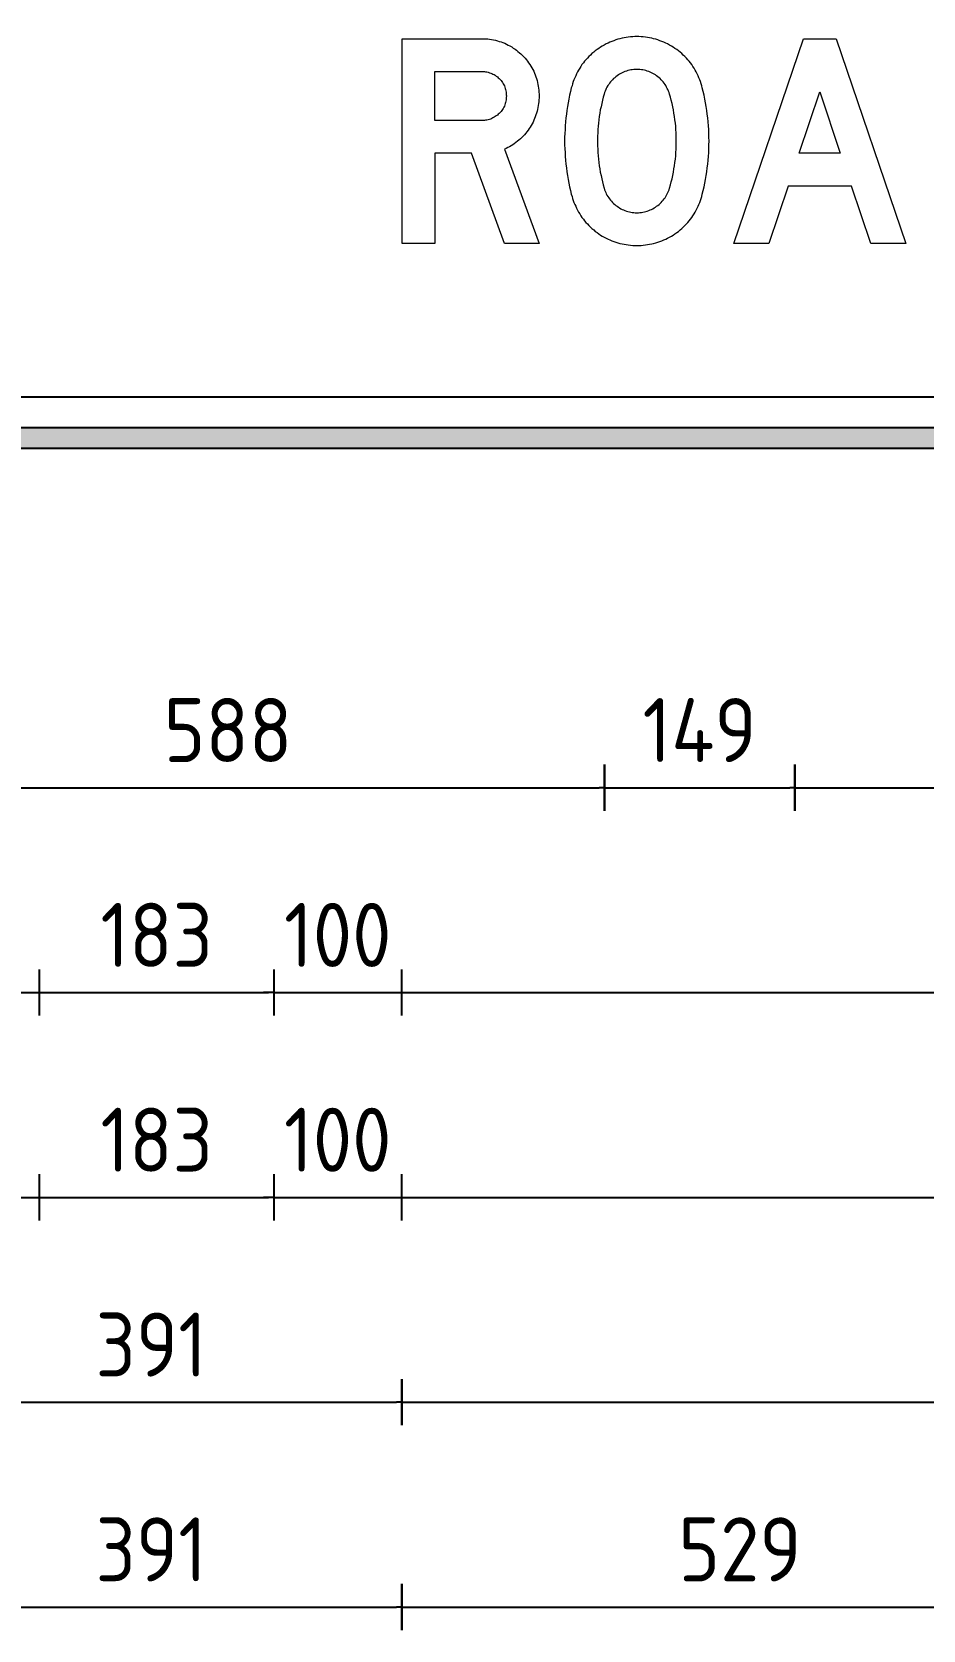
# Model space of a CAD drawing. Extents: x 0 to 420, y 0 to 297.
# Drawn here: x 151 to 185.8, y 119.1 to 181.5 of the extents above; entities that cross this region are included whole.
import ezdxf

# ---------------------------------------------------------------- set-up
doc = ezdxf.new("R2010")
doc.units = 0
doc.header["$LTSCALE"] = 0.3
doc.layers.get('0').update_dxf_attribs({"linetype": 'CONTINUOUS'})
doc.layers.get('DEFPOINTS').update_dxf_attribs({"linetype": 'CONTINUOUS'})
doc.layers.add('BLUE', color=162, linetype='CONTINUOUS')
doc.layers.add('T25', color=1, linetype='CONTINUOUS')
doc.styles.add('ISO', font='iso.shx')
doc.dimstyles.new('SIGNSDIM', dxfattribs={"dimtxt": 2.5, "dimasz": 0.2, "dimexe": 1.5, "dimexo": 2, "dimgap": 1, "dimtad": 1, "dimtoh": 1, "dimdec": 4, "dimlfac": 20, "dimrnd": 1, "dimdsep": 46, "dimtxsty": 'ISO', "dimblk": 'SGNDIM', "dimcen": 2.5, "dimse2": 1, "dimadec": 0, "dimazin": 0, "dimtfac": 1, "dimtdec": 4, "dimtix": 1, "dimtmove": 0, "dimatfit": 3, "dimldrblk": 'SGNDIM', "dimfxl": 1, "dimtolj": 1, "dimtzin": 0, "dimarcsym": 0})

# ---------------------------------------------------------------- blocks, each defined once
blk = doc.blocks.new('SGNDIM')
for p, q in [((0, 4.5), (0, -4.5)), ((0, 0), (-1, 0))]:
    blk.add_line(p, q)
blk = doc.blocks.new('*D40')
at = {"layer": 'DEFPOINTS', "color": 0, "transparency": 16777216}
for p in [(145.887, 176.239), (165.461, 176.239), (165.461, 119.977)]:
    blk.add_point(p, dxfattribs=at)
at = {"layer": 'T25', "color": 0, "lineweight": -2, "transparency": 16777216}
blk.add_line((146.087, 119.977), (165.261, 119.977), dxfattribs=at)
at = {"layer": 'T25', "color": 0, "lineweight": -2, "transparency": 16777216, "xscale": 0.2, "yscale": 0.2, "zscale": 0.2, "rotation": 180}
blk.add_blockref('SGNDIM', (145.887, 119.977), dxfattribs=at)
at = {"layer": 'T25', "color": 0, "lineweight": -2, "transparency": 16777216, "xscale": 0.2, "yscale": 0.2, "zscale": 0.2}
blk.add_blockref('SGNDIM', (165.461, 119.977), dxfattribs=at)
at = {"layer": 'T25', "color": 0, "transparency": 16777216, "insert": (155.674, 122.227), "char_height": 2.5, "attachment_point": 5, "style": 'ISO'}
blk.add_mtext('\\A1;391', dxfattribs=at)
blk = doc.blocks.new('*D46')
at = {"layer": 'DEFPOINTS', "color": 0, "transparency": 16777216}
for p in [(165.461, 165.227), (214.773, 165.227), (214.773, 127.977)]:
    blk.add_point(p, dxfattribs=at)
at = {"layer": 'T25', "color": 0, "lineweight": -2, "transparency": 16777216}
blk.add_line((165.661, 127.977), (214.573, 127.977), dxfattribs=at)
at = {"layer": 'T25', "color": 0, "lineweight": -2, "transparency": 16777216, "xscale": 0.2, "yscale": 0.2, "zscale": 0.2, "rotation": 180}
blk.add_blockref('SGNDIM', (165.461, 127.977), dxfattribs=at)
at = {"layer": 'T25', "color": 0, "lineweight": -2, "transparency": 16777216, "xscale": 0.2, "yscale": 0.2, "zscale": 0.2}
blk.add_blockref('SGNDIM', (214.773, 127.977), dxfattribs=at)
at = {"layer": 'T25', "color": 0, "transparency": 16777216, "insert": (190.117, 130.227), "char_height": 2.5, "attachment_point": 5, "style": 'ISO'}
blk.add_mtext('\\A1;986', dxfattribs=at)
blk = doc.blocks.new('*D51')
at = {"layer": 'DEFPOINTS', "color": 0, "transparency": 16777216}
for p in [(165.461, 165.227), (215.023, 165.227), (215.023, 135.977)]:
    blk.add_point(p, dxfattribs=at)
at = {"layer": 'T25', "color": 0, "lineweight": -2, "transparency": 16777216}
blk.add_line((165.661, 135.977), (214.823, 135.977), dxfattribs=at)
at = {"layer": 'T25', "color": 0, "lineweight": -2, "transparency": 16777216, "xscale": 0.2, "yscale": 0.2, "zscale": 0.2, "rotation": 180}
blk.add_blockref('SGNDIM', (165.461, 135.977), dxfattribs=at)
at = {"layer": 'T25', "color": 0, "lineweight": -2, "transparency": 16777216, "xscale": 0.2, "yscale": 0.2, "zscale": 0.2}
blk.add_blockref('SGNDIM', (215.023, 135.977), dxfattribs=at)
at = {"layer": 'T25', "color": 0, "transparency": 16777216, "insert": (190.242, 138.227), "char_height": 2.5, "attachment_point": 5, "style": 'ISO'}
blk.add_mtext('\\A1;991', dxfattribs=at)
blk = doc.blocks.new('*D52')
at = {"layer": 'DEFPOINTS', "color": 0, "transparency": 16777216}
for p in [(160.461, 162.736), (165.461, 162.736), (165.461, 135.977)]:
    blk.add_point(p, dxfattribs=at)
at = {"layer": 'T25', "color": 0, "lineweight": -2, "transparency": 16777216}
for p, q in [((160.261, 135.977), (160.061, 135.977)), ((160.461, 135.977), (165.461, 135.977)), ((165.661, 135.977), (165.861, 135.977))]:
    blk.add_line(p, q, dxfattribs=at)
at = {"layer": 'T25', "color": 0, "lineweight": -2, "transparency": 16777216, "xscale": 0.2, "yscale": 0.2, "zscale": 0.2}
blk.add_blockref('SGNDIM', (160.461, 135.977), dxfattribs=at)
at = {"layer": 'T25', "color": 0, "lineweight": -2, "transparency": 16777216, "xscale": 0.2, "yscale": 0.2, "zscale": 0.2, "rotation": 180}
blk.add_blockref('SGNDIM', (165.461, 135.977), dxfattribs=at)
at = {"layer": 'T25', "color": 0, "transparency": 16777216, "insert": (162.961, 138.227), "char_height": 2.5, "attachment_point": 5, "style": 'ISO'}
blk.add_mtext('\\A1;100', dxfattribs=at)
blk = doc.blocks.new('*D53')
at = {"layer": 'DEFPOINTS', "color": 0, "transparency": 16777216}
for p in [(151.311, 165.227), (160.461, 165.227), (160.461, 135.977)]:
    blk.add_point(p, dxfattribs=at)
at = {"layer": 'T25', "color": 0, "lineweight": -2, "transparency": 16777216}
blk.add_line((151.511, 135.977), (160.261, 135.977), dxfattribs=at)
at = {"layer": 'T25', "color": 0, "lineweight": -2, "transparency": 16777216, "xscale": 0.2, "yscale": 0.2, "zscale": 0.2, "rotation": 180}
blk.add_blockref('SGNDIM', (151.311, 135.977), dxfattribs=at)
at = {"layer": 'T25', "color": 0, "lineweight": -2, "transparency": 16777216, "xscale": 0.2, "yscale": 0.2, "zscale": 0.2}
blk.add_blockref('SGNDIM', (160.461, 135.977), dxfattribs=at)
at = {"layer": 'T25', "color": 0, "transparency": 16777216, "insert": (155.886, 138.227), "char_height": 2.5, "attachment_point": 5, "style": 'ISO'}
blk.add_mtext('\\A1;183', dxfattribs=at)
blk = doc.blocks.new('*D58')
at = {"layer": 'DEFPOINTS', "color": 0, "transparency": 16777216}
for p in [(165.461, 165.227), (219.297, 165.227), (219.297, 143.977)]:
    blk.add_point(p, dxfattribs=at)
at = {"layer": 'T25', "color": 0, "lineweight": -2, "transparency": 16777216}
blk.add_line((165.661, 143.977), (219.097, 143.977), dxfattribs=at)
at = {"layer": 'T25', "color": 0, "lineweight": -2, "transparency": 16777216, "xscale": 0.2, "yscale": 0.2, "zscale": 0.2, "rotation": 180}
blk.add_blockref('SGNDIM', (165.461, 143.977), dxfattribs=at)
at = {"layer": 'T25', "color": 0, "lineweight": -2, "transparency": 16777216, "xscale": 0.2, "yscale": 0.2, "zscale": 0.2}
blk.add_blockref('SGNDIM', (219.297, 143.977), dxfattribs=at)
at = {"layer": 'T25', "color": 0, "transparency": 16777216, "insert": (192.379, 146.227), "char_height": 2.5, "attachment_point": 5, "style": 'ISO'}
blk.add_mtext('\\A1;1077', dxfattribs=at)
blk = doc.blocks.new('*D59')
at = {"layer": 'DEFPOINTS', "color": 0, "transparency": 16777216}
for p in [(160.461, 163.379), (165.461, 163.379), (165.461, 143.977)]:
    blk.add_point(p, dxfattribs=at)
at = {"layer": 'T25', "color": 0, "lineweight": -2, "transparency": 16777216}
for p, q in [((160.261, 143.977), (160.061, 143.977)), ((160.461, 143.977), (165.461, 143.977)), ((165.661, 143.977), (165.861, 143.977))]:
    blk.add_line(p, q, dxfattribs=at)
at = {"layer": 'T25', "color": 0, "lineweight": -2, "transparency": 16777216, "xscale": 0.2, "yscale": 0.2, "zscale": 0.2}
blk.add_blockref('SGNDIM', (160.461, 143.977), dxfattribs=at)
at = {"layer": 'T25', "color": 0, "lineweight": -2, "transparency": 16777216, "xscale": 0.2, "yscale": 0.2, "zscale": 0.2, "rotation": 180}
blk.add_blockref('SGNDIM', (165.461, 143.977), dxfattribs=at)
at = {"layer": 'T25', "color": 0, "transparency": 16777216, "insert": (162.961, 146.227), "char_height": 2.5, "attachment_point": 5, "style": 'ISO'}
blk.add_mtext('\\A1;100', dxfattribs=at)
blk = doc.blocks.new('*D60')
at = {"layer": 'DEFPOINTS', "color": 0, "transparency": 16777216}
for p in [(151.311, 165.227), (160.461, 165.227), (160.461, 143.977)]:
    blk.add_point(p, dxfattribs=at)
at = {"layer": 'T25', "color": 0, "lineweight": -2, "transparency": 16777216}
blk.add_line((151.511, 143.977), (160.261, 143.977), dxfattribs=at)
at = {"layer": 'T25', "color": 0, "lineweight": -2, "transparency": 16777216, "xscale": 0.2, "yscale": 0.2, "zscale": 0.2, "rotation": 180}
blk.add_blockref('SGNDIM', (151.311, 143.977), dxfattribs=at)
at = {"layer": 'T25', "color": 0, "lineweight": -2, "transparency": 16777216, "xscale": 0.2, "yscale": 0.2, "zscale": 0.2}
blk.add_blockref('SGNDIM', (160.461, 143.977), dxfattribs=at)
at = {"layer": 'T25', "color": 0, "transparency": 16777216, "insert": (155.886, 146.227), "char_height": 2.5, "attachment_point": 5, "style": 'ISO'}
blk.add_mtext('\\A1;183', dxfattribs=at)
blk = doc.blocks.new('*D63')
at = {"layer": 'DEFPOINTS', "color": 0, "transparency": 16777216}
for p in [(180.828, 159.168), (239.835, 159.168), (239.835, 151.977)]:
    blk.add_point(p, dxfattribs=at)
at = {"layer": 'T25', "color": 0, "lineweight": -2, "transparency": 16777216}
blk.add_line((181.028, 151.977), (239.635, 151.977), dxfattribs=at)
at = {"layer": 'T25', "color": 0, "lineweight": -2, "transparency": 16777216, "xscale": 0.2, "yscale": 0.2, "zscale": 0.2, "rotation": 180}
blk.add_blockref('SGNDIM', (180.828, 151.977), dxfattribs=at)
at = {"layer": 'T25', "color": 0, "lineweight": -2, "transparency": 16777216, "xscale": 0.2, "yscale": 0.2, "zscale": 0.2}
blk.add_blockref('SGNDIM', (239.835, 151.977), dxfattribs=at)
at = {"layer": 'T25', "color": 0, "transparency": 16777216, "insert": (210.331, 154.227), "char_height": 2.5, "attachment_point": 5, "style": 'ISO'}
blk.add_mtext('\\A1;1180', dxfattribs=at)
blk = doc.blocks.new('*D80')
at = {"layer": 'DEFPOINTS', "color": 0, "transparency": 16777216}
for p in [(145.887, 182.239), (165.461, 182.239), (165.461, 127.977)]:
    blk.add_point(p, dxfattribs=at)
at = {"layer": 'T25', "color": 0, "lineweight": -2, "transparency": 16777216}
blk.add_line((146.087, 127.977), (165.261, 127.977), dxfattribs=at)
at = {"layer": 'T25', "color": 0, "lineweight": -2, "transparency": 16777216, "xscale": 0.2, "yscale": 0.2, "zscale": 0.2, "rotation": 180}
blk.add_blockref('SGNDIM', (145.887, 127.977), dxfattribs=at)
at = {"layer": 'T25', "color": 0, "lineweight": -2, "transparency": 16777216, "xscale": 0.2, "yscale": 0.2, "zscale": 0.2}
blk.add_blockref('SGNDIM', (165.461, 127.977), dxfattribs=at)
at = {"layer": 'T25', "color": 0, "transparency": 16777216, "insert": (155.674, 130.227), "char_height": 2.5, "attachment_point": 5, "style": 'ISO'}
blk.add_mtext('\\A1;391', dxfattribs=at)
blk = doc.blocks.new('*D81')
at = {"layer": 'DEFPOINTS', "color": 0, "transparency": 16777216}
for p in [(145.887, 159.495), (151.311, 159.495), (151.311, 135.977)]:
    blk.add_point(p, dxfattribs=at)
at = {"layer": 'T25', "color": 0, "lineweight": -2, "transparency": 16777216}
for p, q in [((145.687, 135.977), (145.487, 135.977)), ((145.887, 135.977), (151.311, 135.977)), ((151.511, 135.977), (151.711, 135.977))]:
    blk.add_line(p, q, dxfattribs=at)
at = {"layer": 'T25', "color": 0, "lineweight": -2, "transparency": 16777216, "xscale": 0.2, "yscale": 0.2, "zscale": 0.2}
blk.add_blockref('SGNDIM', (145.887, 135.977), dxfattribs=at)
at = {"layer": 'T25', "color": 0, "lineweight": -2, "transparency": 16777216, "xscale": 0.2, "yscale": 0.2, "zscale": 0.2, "rotation": 180}
blk.add_blockref('SGNDIM', (151.311, 135.977), dxfattribs=at)
at = {"layer": 'T25', "color": 0, "transparency": 16777216, "insert": (148.599, 138.227), "char_height": 2.5, "attachment_point": 5, "style": 'ISO'}
blk.add_mtext('\\A1;108', dxfattribs=at)
blk = doc.blocks.new('*D82')
at = {"layer": 'DEFPOINTS', "color": 0, "transparency": 16777216}
for p in [(145.887, 165.495), (151.311, 165.495), (151.311, 143.977)]:
    blk.add_point(p, dxfattribs=at)
at = {"layer": 'T25', "color": 0, "lineweight": -2, "transparency": 16777216}
for p, q in [((145.687, 143.977), (145.487, 143.977)), ((145.887, 143.977), (151.311, 143.977)), ((151.511, 143.977), (151.711, 143.977))]:
    blk.add_line(p, q, dxfattribs=at)
at = {"layer": 'T25', "color": 0, "lineweight": -2, "transparency": 16777216, "xscale": 0.2, "yscale": 0.2, "zscale": 0.2}
blk.add_blockref('SGNDIM', (145.887, 143.977), dxfattribs=at)
at = {"layer": 'T25', "color": 0, "lineweight": -2, "transparency": 16777216, "xscale": 0.2, "yscale": 0.2, "zscale": 0.2, "rotation": 180}
blk.add_blockref('SGNDIM', (151.311, 143.977), dxfattribs=at)
at = {"layer": 'T25', "color": 0, "transparency": 16777216, "insert": (148.599, 146.227), "char_height": 2.5, "attachment_point": 5, "style": 'ISO'}
blk.add_mtext('\\A1;108', dxfattribs=at)
blk = doc.blocks.new('*D84')
at = {"layer": 'DEFPOINTS', "color": 0, "transparency": 16777216}
for p in [(165.461, 138.233), (191.901, 138.233), (191.901, 119.977)]:
    blk.add_point(p, dxfattribs=at)
at = {"layer": 'T25', "color": 0, "lineweight": -2, "transparency": 16777216}
blk.add_line((165.661, 119.977), (191.701, 119.977), dxfattribs=at)
at = {"layer": 'T25', "color": 0, "lineweight": -2, "transparency": 16777216, "xscale": 0.2, "yscale": 0.2, "zscale": 0.2, "rotation": 180}
blk.add_blockref('SGNDIM', (165.461, 119.977), dxfattribs=at)
at = {"layer": 'T25', "color": 0, "lineweight": -2, "transparency": 16777216, "xscale": 0.2, "yscale": 0.2, "zscale": 0.2}
blk.add_blockref('SGNDIM', (191.901, 119.977), dxfattribs=at)
at = {"layer": 'T25', "color": 0, "transparency": 16777216, "insert": (178.681, 122.227), "char_height": 2.5, "attachment_point": 5, "style": 'ISO'}
blk.add_mtext('\\A1;529', dxfattribs=at)
blk = doc.blocks.new('*D88')
at = {"layer": 'DEFPOINTS', "color": 0, "transparency": 16777216}
for p in [(173.38, 171.48), (180.828, 171.48), (180.828, 151.977)]:
    blk.add_point(p, dxfattribs=at)
at = {"layer": 'T25', "color": 0, "lineweight": -2, "transparency": 16777216}
blk.add_line((173.58, 151.977), (180.628, 151.977), dxfattribs=at)
at = {"layer": 'T25', "color": 0, "lineweight": -2, "transparency": 16777216, "xscale": 0.2, "yscale": 0.2, "zscale": 0.2, "rotation": 180}
blk.add_blockref('SGNDIM', (173.38, 151.977), dxfattribs=at)
at = {"layer": 'T25', "color": 0, "lineweight": -2, "transparency": 16777216, "xscale": 0.2, "yscale": 0.2, "zscale": 0.2}
blk.add_blockref('SGNDIM', (180.828, 151.977), dxfattribs=at)
at = {"layer": 'T25', "color": 0, "transparency": 16777216, "insert": (177.104, 154.227), "char_height": 2.5, "attachment_point": 5, "style": 'ISO'}
blk.add_mtext('\\A1;149', dxfattribs=at)
blk = doc.blocks.new('*D89')
at = {"layer": 'DEFPOINTS', "color": 0, "transparency": 16777216}
for p in [(143.967, 154.565), (173.38, 154.565), (173.38, 151.977)]:
    blk.add_point(p, dxfattribs=at)
at = {"layer": 'T25', "color": 0, "lineweight": -2, "transparency": 16777216}
blk.add_line((144.167, 151.977), (173.18, 151.977), dxfattribs=at)
at = {"layer": 'T25', "color": 0, "lineweight": -2, "transparency": 16777216, "xscale": 0.2, "yscale": 0.2, "zscale": 0.2, "rotation": 180}
blk.add_blockref('SGNDIM', (143.967, 151.977), dxfattribs=at)
at = {"layer": 'T25', "color": 0, "lineweight": -2, "transparency": 16777216, "xscale": 0.2, "yscale": 0.2, "zscale": 0.2}
blk.add_blockref('SGNDIM', (173.38, 151.977), dxfattribs=at)
at = {"layer": 'T25', "color": 0, "transparency": 16777216, "insert": (158.673, 154.227), "char_height": 2.5, "attachment_point": 5, "style": 'ISO'}
blk.add_mtext('\\A1;588', dxfattribs=at)

msp = doc.modelspace()

# ---------------------------------------------------------------- hatches: boundary and pattern name
at = {"layer": 'BLUE'}
h = msp.add_hatch(color=256, dxfattribs=at)
edge = h.paths.add_edge_path(flags=16)
edge.add_line((86.6851632, 178.9773906), (86.6851632, 236.4773906))
edge.add_arc((99.6351632, 236.4773906), 12.95, 90, 180, ccw=False)
edge.add_line((99.6351632, 249.4273906), (252.1351632, 249.4273906))
edge.add_arc((252.1351632, 236.4773906), 12.95, 0, 90, ccw=False)
edge.add_line((265.0851632, 236.4773906), (265.0851632, 178.9773906))
edge.add_arc((252.1351632, 178.9773906), 12.95, 270, 360, ccw=False)
edge.add_line((252.1351632, 166.0273906), (99.6351632, 166.0273906))
edge.add_arc((99.6351632, 178.9773906), 12.95, 180, 270, ccw=False)
edge = h.paths.add_edge_path()
edge.add_line((85.8851632, 178.9773906), (85.8851632, 236.4773906))
edge.add_arc((99.6351632, 236.4773906), 13.75, 90, 180, ccw=False)
edge.add_line((99.6351632, 250.2273906), (252.1351632, 250.2273906))
edge.add_arc((252.1351632, 236.4773906), 13.75, 0, 90, ccw=False)
edge.add_line((265.8851632, 236.4773906), (265.8851632, 178.9773906))
edge.add_arc((252.1351632, 178.9773906), 13.75, -90, 0, ccw=False)
edge.add_line((252.1351632, 165.2273906), (99.6351632, 165.2273906))
edge.add_arc((99.6351632, 178.9773906), 13.75, 180, 270, ccw=False)

# ---------------------------------------------------------------- linework, layer by layer
for points in [[(85.8851632, 178.9773906), (85.8851632, 236.4773906, -0.4142135624), (99.6351632, 250.2273906), (252.1351632, 250.2273906, -0.4142135624), (265.8851632, 236.4773906), (265.8851632, 178.9773906, -0.4142135624), (252.1351632, 165.2273906), (99.6351632, 165.2273906, -0.4142135624)], [(86.6851632, 178.9773906), (86.6851632, 236.4773906, -0.4142135624), (99.6351632, 249.4273906), (252.1351632, 249.4273906, -0.4142135624), (265.0851632, 236.4773906), (265.0851632, 178.9773906, -0.4142135624), (252.1351632, 166.0273906), (99.6351632, 166.0273906, -0.4142135624)], [(87.8851632, 178.9773906), (87.8851632, 236.4773906, -0.4142135624), (99.6351632, 248.2273906), (252.1351632, 248.2273906, -0.4142135624), (263.8851632, 236.4773906), (263.8851632, 178.9773906, -0.4142135624), (252.1351632, 167.2273906), (99.6351632, 167.2273906, -0.4142135624)]]:
    msp.add_lwpolyline(points, format="xyb", close=True, dxfattribs=at)
at = {"layer": 'BLUE', "lineweight": 0}
for points in [[(169.4712302, 176.9113885), (170.8308373, 173.2356667), (169.4712302, 173.2356667), (168.1936094, 176.754248), (166.7520159, 176.754248), (166.7520159, 173.2356667), (165.4743951, 173.2356667), (165.4743951, 181.2293368), (168.5898768, 181.2293368), (168.665031, 181.2293368), (168.7470173, 181.2293368), (168.8221715, 181.2225046), (168.8973256, 181.2156724), (168.9724798, 181.202008), (169.047634, 181.1883436), (169.1227881, 181.167847), (169.1979423, 181.1541826), (169.2730965, 181.1268539), (169.3414184, 181.1063573), (169.4165726, 181.0790285), (169.4848946, 181.0516997), (169.5532165, 181.0175387), (169.6215385, 180.9833777), (169.6898605, 180.9492167), (169.7581824, 180.9082236), (169.8196722, 180.8672304), (169.8879942, 180.8262372), (169.9494839, 180.7784118), (170.0041415, 180.7305865), (170.0656313, 180.6827611), (170.1202888, 180.6349357), (170.1749464, 180.5802781), (170.229604, 180.5256206), (170.2842616, 180.470963), (170.3320869, 180.4094732), (170.3799123, 180.3479834), (170.4209055, 180.2864937), (170.4687309, 180.2250039), (170.5097241, 180.1566819), (170.543885, 180.0951922), (170.5848782, 180.0268702), (170.6190392, 179.9585482), (170.646368, 179.8902263), (170.6736968, 179.8150721), (170.7010256, 179.7467501), (170.7283543, 179.671596), (170.7488509, 179.5964418), (170.7693475, 179.5212877), (170.7830119, 179.4461335), (170.7966763, 179.3709793), (170.8103407, 179.2958252), (170.8171729, 179.220671), (170.8240051, 179.1455168), (170.8308373, 179.0703627), (170.8308373, 178.9952085), (170.8308373, 178.9200543), (170.8240051, 178.8449002), (170.8171729, 178.769746), (170.8103407, 178.6945919), (170.7966763, 178.6194377), (170.7830119, 178.5442835), (170.7693475, 178.4691294), (170.7488509, 178.4008074), (170.7283543, 178.3256532), (170.7078578, 178.2573313), (170.680529, 178.1821771), (170.6532002, 178.1138551), (170.6258714, 178.0455332), (170.5917104, 177.9772112), (170.5575494, 177.9088892), (170.5233884, 177.8473995), (170.4823953, 177.7790775), (170.4414021, 177.7175877), (170.4004089, 177.656098), (170.3525835, 177.5946082), (170.3047582, 177.5399506), (170.2569328, 177.4784609), (170.2022752, 177.4238033), (170.1544498, 177.3691457), (170.0997923, 177.3213203), (170.0383025, 177.273495), (169.9836449, 177.2256696), (169.9221551, 177.1778442), (169.8606654, 177.1300188), (169.7991756, 177.0890256), (169.7376858, 177.0480325), (169.6693639, 177.0138715), (169.6078741, 176.9797105), (169.5395521, 176.9455495)], [(177.2052768, 175.155514), (177.2462699, 175.2989901), (177.2735987, 175.4424663), (177.3077597, 175.5927746), (177.3350885, 175.7362507), (177.3624173, 175.886559), (177.3829139, 176.0368674), (177.4034105, 176.1871757), (177.423907, 176.3306518), (177.4375714, 176.4809601), (177.4444036, 176.6312685), (177.458068, 176.7815768), (177.4649002, 176.9318851), (177.4649002, 177.0821935), (177.4717324, 177.2325018), (177.4649002, 177.3828101), (177.4649002, 177.5331184), (177.458068, 177.6834268), (177.4444036, 177.8337351), (177.4375714, 177.9840434), (177.423907, 178.1343517), (177.4034105, 178.2778279), (177.3829139, 178.4281362), (177.3624173, 178.5784445), (177.3350885, 178.7287528), (177.3077597, 178.872229), (177.2735987, 179.0225373), (177.2462699, 179.1660134), (177.2052768, 179.3094896), (177.1847802, 179.3914759), (177.1642836, 179.4734623), (177.1369548, 179.5554486), (177.109626, 179.6306028), (177.075465, 179.705757), (177.041304, 179.7809111), (177.007143, 179.8560653), (176.9661499, 179.9312194), (176.9251567, 180.0063736), (176.8841635, 180.0746956), (176.8363381, 180.1498497), (176.795345, 180.2181717), (176.7406874, 180.2864937), (176.692862, 180.3479834), (176.6382044, 180.4094732), (176.5835469, 180.470963), (176.5220571, 180.5324528), (176.4605673, 180.5939425), (176.4059097, 180.6486001), (176.3375878, 180.7032577), (176.276098, 180.7579152), (176.207776, 180.8057406), (176.1394541, 180.853566), (176.0711321, 180.9013914), (176.0028101, 180.9423845), (175.927656, 180.9833777), (175.8525018, 181.0243709), (175.7773477, 181.0585319), (175.7021935, 181.0926929), (175.6270393, 181.1268539), (175.545053, 181.1541826), (175.4698988, 181.1815114), (175.3879124, 181.2088402), (175.3059261, 181.2293368), (175.2307719, 181.2498334), (175.1487856, 181.2634978), (175.0667992, 181.2839944), (174.9848128, 181.2908266), (174.8959943, 181.304491), (174.8140079, 181.304491), (174.7320216, 181.3113232), (174.6500352, 181.3113232), (174.5680489, 181.3113232), (174.4860625, 181.304491), (174.3972439, 181.304491), (174.3152576, 181.2908266), (174.2332712, 181.2839944), (174.1512849, 181.2634978), (174.0692985, 181.2498334), (173.9873121, 181.2293368), (173.912158, 181.2088402), (173.8301716, 181.1815114), (173.7481853, 181.1541826), (173.6730311, 181.1268539), (173.5978769, 181.0926929), (173.5227228, 181.0585319), (173.4475686, 181.0243709), (173.3724144, 180.9833777), (173.2972603, 180.9423845), (173.2289383, 180.9013914), (173.1606163, 180.853566), (173.0922944, 180.8057406), (173.0239724, 180.7579152), (172.9624826, 180.7032577), (172.8941607, 180.6486001), (172.8326709, 180.5939425), (172.7780133, 180.5324528), (172.7165236, 180.470963), (172.661866, 180.4094732), (172.6072084, 180.3479834), (172.559383, 180.2864937), (172.5047255, 180.2181717), (172.4569001, 180.1498497), (172.4159069, 180.0746956), (172.3680815, 180.0063736), (172.3270884, 179.9312194), (172.2929274, 179.8560653), (172.2587664, 179.7809111), (172.2246054, 179.705757), (172.1904444, 179.6306028), (172.1631156, 179.5554486), (172.1357869, 179.4734623), (172.1152903, 179.3914759), (172.0879615, 179.3094896), (172.0538005, 179.1660134), (172.0196395, 179.0225373), (171.9923107, 178.872229), (171.9649819, 178.7287528), (171.9376531, 178.5784445), (171.9171566, 178.4281362), (171.89666, 178.2778279), (171.8761634, 178.1343517), (171.862499, 177.9840434), (171.8488346, 177.8337351), (171.8420024, 177.6834268), (171.8351702, 177.5331184), (171.828338, 177.3828101), (171.828338, 177.2325018), (171.828338, 177.0821935), (171.8351702, 176.9318851), (171.8420024, 176.7815768), (171.8488346, 176.6312685), (171.862499, 176.4809601), (171.8761634, 176.3306518), (171.89666, 176.1871757), (171.9171566, 176.0368674), (171.9376531, 175.886559), (171.9649819, 175.7362507), (171.9923107, 175.5927746), (172.0196395, 175.4424663), (172.0538005, 175.2989901), (172.0879615, 175.155514), (172.1152903, 175.0735276), (172.1357869, 174.9915413), (172.1631156, 174.9163871), (172.1904444, 174.8344008), (172.2246054, 174.7592466), (172.2587664, 174.6840924), (172.2929274, 174.6089383), (172.3270884, 174.5337841), (172.3680815, 174.4586299), (172.4159069, 174.390308), (172.4569001, 174.3151538), (172.5047255, 174.2468319), (172.559383, 174.1853421), (172.6072084, 174.1170201), (172.661866, 174.0555303), (172.7165236, 173.9940406), (172.7780133, 173.9325508), (172.8326709, 173.871061), (172.8941607, 173.8164035), (172.9624826, 173.7617459), (173.0239724, 173.7070883), (173.0922944, 173.6592629), (173.1606163, 173.6114376), (173.2289383, 173.5636122), (173.2972603, 173.522619), (173.3724144, 173.4816258), (173.4475686, 173.4406326), (173.5227228, 173.4064717), (173.5978769, 173.3723107), (173.6730311, 173.3381497), (173.7481853, 173.3108209), (173.8301716, 173.2834921), (173.912158, 173.2561633), (173.9873121, 173.2356667), (174.0692985, 173.2151702), (174.1512849, 173.2015058), (174.2332712, 173.1878414), (174.3152576, 173.174177), (174.3972439, 173.1673448), (174.4860625, 173.1605126), (174.5680489, 173.1536804), (174.6500352, 173.1536804), (174.7320216, 173.1536804), (174.8140079, 173.1605126), (174.8959943, 173.1673448), (174.9848128, 173.174177), (175.0667992, 173.1878414), (175.1487856, 173.2015058), (175.2307719, 173.2151702), (175.3059261, 173.2356667), (175.3879124, 173.2561633), (175.4698988, 173.2834921), (175.545053, 173.3108209), (175.6270393, 173.3381497), (175.7021935, 173.3723107), (175.7773477, 173.4064717), (175.8525018, 173.4406326), (175.927656, 173.4816258), (176.0028101, 173.522619), (176.0711321, 173.5636122), (176.1394541, 173.6114376), (176.207776, 173.6592629), (176.276098, 173.7070883), (176.3375878, 173.7617459), (176.4059097, 173.8164035), (176.4605673, 173.871061), (176.5220571, 173.9325508), (176.5835469, 173.9940406), (176.6382044, 174.0555303), (176.692862, 174.1170201), (176.7406874, 174.1853421), (176.795345, 174.2468319), (176.8363381, 174.3151538), (176.8841635, 174.390308), (176.9251567, 174.4586299), (176.9661499, 174.5337841), (177.007143, 174.6089383), (177.041304, 174.6840924), (177.075465, 174.7592466), (177.109626, 174.8344008), (177.1369548, 174.9163871), (177.1642836, 174.9915413), (177.1847802, 175.0735276)], [(178.4419043, 173.2356667), (181.1611186, 181.2293368), (182.4387394, 181.2293368), (185.1579536, 173.2356667), (183.7983465, 173.2356667), (183.0399727, 175.469795), (180.5598853, 175.469795), (179.8015115, 173.2356667), (178.4419043, 173.2356667)], [(168.5898768, 178.0318688), (166.7520159, 178.0318688), (166.7520159, 179.951716), (168.5898768, 179.951716), (168.6445344, 179.951716), (168.6923597, 179.9448838), (168.7401851, 179.9380516), (168.7880105, 179.9312194), (168.8426681, 179.9175551), (168.8904935, 179.9038907), (168.9383188, 179.8902263), (168.979312, 179.8697297), (169.0271374, 179.8492331), (169.0749628, 179.8287365), (169.1159559, 179.8014077), (169.1569491, 179.7740789), (169.1979423, 179.7399179), (169.2321033, 179.705757), (169.2730965, 179.671596), (169.3072574, 179.637435), (169.3414184, 179.5964418), (169.3687472, 179.5554486), (169.396076, 179.5144555), (169.4234048, 179.4734623), (169.4507336, 179.4324691), (169.4712302, 179.3846437), (169.4848946, 179.3368183), (169.5053911, 179.288993), (169.5190555, 179.2411676), (169.5327199, 179.1933422), (169.5395521, 179.1455168), (169.5463843, 179.0908593), (169.5463843, 179.0430339), (169.5532165, 178.9952085), (169.5463843, 178.9405509), (169.5463843, 178.8927256), (169.5395521, 178.8449002), (169.5327199, 178.7902426), (169.5190555, 178.7424172), (169.5053911, 178.6945919), (169.4848946, 178.6467665), (169.4712302, 178.5989411), (169.4507336, 178.5579479), (169.4234048, 178.5101225), (169.396076, 178.4691294), (169.3687472, 178.4281362), (169.3414184, 178.387143), (169.3072574, 178.3461498), (169.2730965, 178.3119888), (169.2321033, 178.2778279), (169.1979423, 178.2436669), (169.1569491, 178.2163381), (169.1159559, 178.1890093), (169.0749628, 178.1616805), (169.0271374, 178.1343517), (168.979312, 178.1138551), (168.9383188, 178.0933586), (168.8904935, 178.0796942), (168.8426681, 178.0660298), (168.7880105, 178.0523654), (168.7401851, 178.0455332), (168.6923597, 178.038701), (168.6445344, 178.0318688)], [(175.927656, 175.3946409), (175.961817, 175.5176204), (175.9959779, 175.6406), (176.0233067, 175.7635795), (176.0506355, 175.8933912), (176.0779643, 176.0163708), (176.0984609, 176.1461825), (176.1189575, 176.2691621), (176.1394541, 176.3989738), (176.1531185, 176.5287855), (176.1667829, 176.6517651), (176.1736151, 176.7815768), (176.1804473, 176.9113885), (176.1872795, 177.0412003), (176.1872795, 177.171012), (176.1872795, 177.2939915), (176.1872795, 177.4238033), (176.1804473, 177.553615), (176.1736151, 177.6834268), (176.1667829, 177.8132385), (176.1531185, 177.936218), (176.1394541, 178.0660298), (176.1189575, 178.1958415), (176.0984609, 178.318821), (176.0779643, 178.4486328), (176.0506355, 178.5716123), (176.0233067, 178.7014241), (175.9959779, 178.8244036), (175.961817, 178.9473831), (175.927656, 179.0703627), (175.9071594, 179.1318524), (175.8866628, 179.18651), (175.8661662, 179.2411676), (175.8388374, 179.288993), (175.8115086, 179.3436505), (175.7841799, 179.3983081), (175.7500189, 179.4461335), (175.7158579, 179.4939589), (175.6816969, 179.5417842), (175.6407037, 179.5827774), (175.5997105, 179.6306028), (175.5587174, 179.671596), (175.5177242, 179.705757), (175.4698988, 179.7467501), (175.4220734, 179.7809111), (175.3742481, 179.8150721), (175.3264227, 179.8492331), (175.2717651, 179.8765619), (175.2171075, 179.9038907), (175.1692822, 179.9243873), (175.1146246, 179.9448838), (175.0531348, 179.9653804), (174.9984772, 179.985877), (174.9438197, 179.9995414), (174.8823299, 180.0132058), (174.8276723, 180.020038), (174.7661826, 180.0268702), (174.711525, 180.0337024), (174.6500352, 180.0337024), (174.5885454, 180.0337024), (174.5338879, 180.0268702), (174.4723981, 180.020038), (174.4177405, 180.0132058), (174.3562508, 179.9995414), (174.3015932, 179.985877), (174.2401034, 179.9653804), (174.1854458, 179.9448838), (174.1307883, 179.9243873), (174.0761307, 179.9038907), (174.0283053, 179.8765619), (173.9736477, 179.8492331), (173.9258224, 179.8150721), (173.877997, 179.7809111), (173.8301716, 179.7467501), (173.7823462, 179.705757), (173.7413531, 179.671596), (173.6935277, 179.6306028), (173.6525345, 179.5827774), (173.6183735, 179.5417842), (173.5842125, 179.4939589), (173.5500516, 179.4461335), (173.5158906, 179.3983081), (173.4817296, 179.3436505), (173.4544008, 179.288993), (173.4339042, 179.2411676), (173.4065754, 179.18651), (173.3860788, 179.1318524), (173.3724144, 179.0703627), (173.3382535, 178.9473831), (173.3040925, 178.8244036), (173.2767637, 178.7014241), (173.2494349, 178.5716123), (173.2221061, 178.4486328), (173.2016095, 178.318821), (173.1811129, 178.1958415), (173.1606163, 178.0660298), (173.146952, 177.936218), (173.1332876, 177.8132385), (173.1264554, 177.6834268), (173.1196232, 177.553615), (173.112791, 177.4238033), (173.112791, 177.2939915), (173.112791, 177.171012), (173.112791, 177.0412003), (173.1196232, 176.9113885), (173.1264554, 176.7815768), (173.1332876, 176.6517651), (173.146952, 176.5287855), (173.1606163, 176.3989738), (173.1811129, 176.2691621), (173.2016095, 176.1461825), (173.2221061, 176.0163708), (173.2494349, 175.8933912), (173.2767637, 175.7635795), (173.3040925, 175.6406), (173.3382535, 175.5176204), (173.3724144, 175.3946409), (173.3860788, 175.3331511), (173.4065754, 175.2784935), (173.4339042, 175.223836), (173.4544008, 175.1760106), (173.4817296, 175.121353), (173.5158906, 175.0666954), (173.5500516, 175.0188701), (173.5842125, 174.9710447), (173.6183735, 174.9232193), (173.6525345, 174.8822261), (173.6935277, 174.8344008), (173.7413531, 174.7934076), (173.7823462, 174.7592466), (173.8301716, 174.7182534), (173.877997, 174.6840924), (173.9258224, 174.6499315), (173.9736477, 174.6226027), (174.0283053, 174.5884417), (174.0761307, 174.5611129), (174.1307883, 174.5406163), (174.1854458, 174.5201197), (174.2401034, 174.4996231), (174.3015932, 174.4791265), (174.3562508, 174.4654621), (174.4177405, 174.4517977), (174.4723981, 174.4449656), (174.5338879, 174.4381334), (174.5885454, 174.4313012), (174.6500352, 174.4313012), (174.711525, 174.4313012), (174.7661826, 174.4381334), (174.8276723, 174.4449656), (174.8823299, 174.4517977), (174.9438197, 174.4654621), (174.9984772, 174.4791265), (175.0531348, 174.4996231), (175.1146246, 174.5201197), (175.1692822, 174.5406163), (175.2171075, 174.5611129), (175.2717651, 174.5884417), (175.3264227, 174.6226027), (175.3742481, 174.6499315), (175.4220734, 174.6840924), (175.4698988, 174.7182534), (175.5177242, 174.7592466), (175.5587174, 174.7934076), (175.5997105, 174.8344008), (175.6407037, 174.8822261), (175.6816969, 174.9232193), (175.7158579, 174.9710447), (175.7500189, 175.0188701), (175.7841799, 175.0666954), (175.8115086, 175.121353), (175.8388374, 175.1760106), (175.8661662, 175.223836), (175.8866628, 175.2784935), (175.9071594, 175.3331511)], [(182.5958799, 176.754248), (180.9971459, 176.754248), (181.7965129, 179.152349), (182.5958799, 176.754248)]]:
    msp.add_lwpolyline(points, close=True, dxfattribs=at)

# ---------------------------------------------------------------- dimensions: what is measured, and where the dimension line sits
at = {"layer": 'T25'}
for base, p1, p2, picture, middle in [((165.4614239, 127.9773906), (145.8868144, 182.2386566), (165.4614239, 182.2386566), '*D80', (155.6741192, 130.2273906)), ((165.4614239, 119.9773906), (145.8868144, 176.2386566), (165.4614239, 176.2386566), '*D40', (155.6741192, 122.2273906)), ((180.8277768, 151.9773906), (173.3797087, 171.4803508), (180.8277768, 171.4803508), '*D88', (177.1037427, 154.2273906)), ((151.3114239, 143.9773906), (145.8868144, 165.495081), (151.3114239, 165.495081), '*D82', (148.5991192, 146.2273906)), ((160.4614239, 135.9773906), (151.3114239, 165.2273906), (160.4614239, 165.2273906), '*D53', (155.8864239, 138.2273906)), ((160.4614239, 143.9773906), (151.3114239, 165.2273906), (160.4614239, 165.2273906), '*D60', (155.8864239, 146.2273906)), ((214.7734693, 127.9773906), (165.4614239, 165.2273906), (214.7734693, 165.2273906), '*D46', (190.1174466, 130.2273906)), ((215.0226739, 135.9773906), (165.4614239, 165.2273906), (215.0226739, 165.2273906), '*D51', (190.2420489, 138.2273906)), ((219.2965375, 143.9773906), (165.4614239, 165.2273906), (219.2965375, 165.2273906), '*D58', (192.3789807, 146.2273906)), ((165.4614239, 143.9773906), (160.4614239, 163.3791763), (165.4614239, 163.3791763), '*D59', (162.9614239, 146.2273906)), ((165.4614239, 135.9773906), (160.4614239, 162.7363192), (165.4614239, 162.7363192), '*D52', (162.9614239, 138.2273906)), ((151.3114239, 135.9773906), (145.8868144, 159.495081), (151.3114239, 159.495081), '*D81', (148.5991192, 138.2273906)), ((239.8350496, 151.9773906), (180.8277768, 159.1676408), (239.8350496, 159.1676408), '*D63', (210.3314132, 154.2273906)), ((173.3797087, 151.9773906), (143.9668677, 154.5645294), (173.3797087, 154.5645294), '*D89', (158.6732882, 154.2273906)), ((191.9005148, 119.9773906), (165.4614239, 138.2333667), (191.9005148, 138.2333667), '*D84', (178.6809693, 122.2273906))]:
    dim = msp.add_linear_dim(base=base, p1=p1, p2=p2, dimstyle='SIGNSDIM', override={"dimse1": 1}, dxfattribs=at)
    dim.commit()
    dim.dimension.update_dxf_attribs({"geometry": picture, "text_midpoint": middle})

doc.saveas('drawing.dxf')
